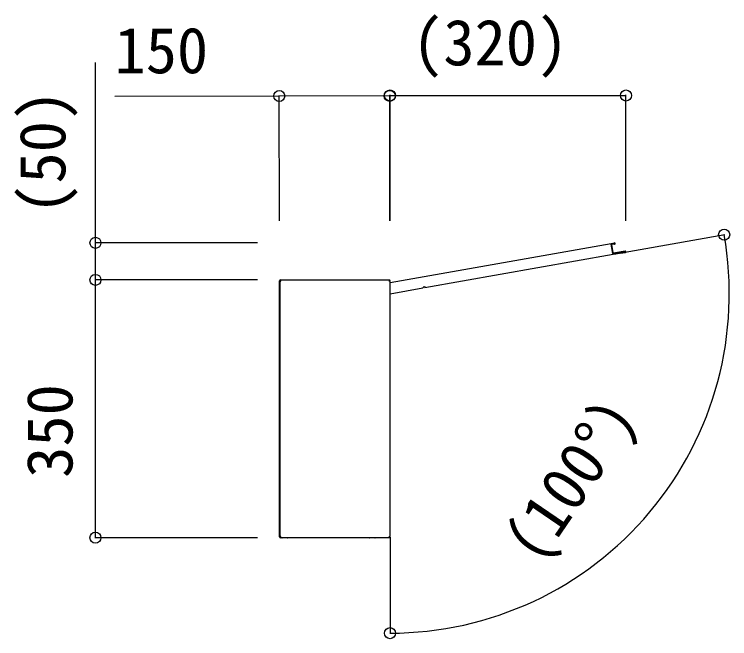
# Model space of a CAD drawing. Units: millimetres, scale not verified. Extents: x -4375 to 4375, y -6498 to 6471.
# Drawn here: x 432 to 1404, y 2217 to 3065 of the extents above; entities that cross this region are included whole.
import ezdxf
from ezdxf.enums import TextEntityAlignment as Align

# ---------------------------------------------------------------- set-up
doc = ezdxf.new("R2010")
doc.units = ezdxf.units.MM
doc.header["$LTSCALE"] = 30
doc.layers.add('0-2_YKK_A1', color=4, linetype='Continuous')
doc.layers.add('0-3_YKK_D', color=6, linetype='Continuous')
doc.styles.add('ＭＳ ゴシック', font='')
doc.styles.get('ＭＳ ゴシック').set_extended_font_data('MS Gothic')

msp = doc.modelspace()

# ---------------------------------------------------------------- linework, layer by layer
at = {"layer": '0-2_YKK_A1'}
for p, q in [((1242.78, 2753.49), (1247.36, 2754.3)), ((1242.89, 2752.9), (1247.47, 2753.71)), ((1245.2, 2739.8), (1242.97, 2752.41)), ((1247.51, 2752.6), (1243.57, 2751.91)), ((1245.55, 2740.68), (1243.57, 2751.91)), ((1247.4, 2753.19), (1247.55, 2753.22)), ((1247.51, 2752.6), (1247.66, 2752.63)), ((1245.2, 2739.8), (1245.39, 2738.72)), ((1261.84, 2743.04), (1246.13, 2740.27)), ((1261.94, 2742.45), (1246.23, 2739.68)), ((1255.09, 2740.13), (1251.15, 2739.43)), ((1254.99, 2740.72), (1262.03, 2741.96)), ((1255.09, 2740.13), (1262.13, 2741.37)), ((989.93, 2693.68), (1245.39, 2738.72)), ((792.45, 2355.1), (792.45, 2702.9)), ((792.95, 2701.5), (792.95, 2356.5)), ((793.55, 2704), (941.6, 2704)), ((940.6, 2703.5), (794.95, 2703.5)), ((941.52, 2702.9), (941.6, 2702.9)), ((941.6, 2702.9), (941.53, 2702.87)), ((941.6, 2702.9), (941.6, 2704)), ((941.6, 2702), (941.6, 2702.5)), ((942.45, 2702), (941.6, 2702)), ((942.45, 2356), (942.45, 2702)), ((942.45, 2685.3), (986.97, 2693.16)), ((987.71, 2694.71), (989.68, 2695.05)), ((987.78, 2694.31), (987.71, 2694.71)), ((989.68, 2695.05), (989.74, 2694.76)), ((989.93, 2693.68), (989.74, 2694.76)), ((794.95, 2354.5), (940.6, 2354.5)), ((795.62, 2354), (796.14, 2353.7)), ((799.93, 2353.7), (796.14, 2353.7)), ((802.76, 2353.7), (799.93, 2353.7)), ((802.76, 2353.7), (803.28, 2354)), ((914.62, 2354), (915.14, 2353.7)), ((921.76, 2353.7), (922.28, 2354)), ((941.6, 2355.1), (941.52, 2355.1)), ((941.6, 2355.5), (941.6, 2356)), ((942.45, 2356), (941.6, 2356))]:
    msp.add_line(p, q, dxfattribs=at)
for points in [[(942.45, 2700.54), (1242.78, 2753.49), (1242.97, 2752.41)], [(1243.57, 2751.91), (1243.47, 2752.5), (1247.4, 2753.19)], [(1251.15, 2739.43), (1251.05, 2740.02), (1254.99, 2740.72)], [(941.6, 2355.1), (941.6, 2354), (793.55, 2354)], [(921.76, 2353.7), (918.41, 2353.7), (915.14, 2353.7)]]:
    msp.add_lwpolyline(points, dxfattribs=at)
for centre, radius, start, end in [((1242.49, 2751.71), 1.1, 10, 66.94427), ((1247.51, 2753.46), 0.85, 280, 100), ((1247.51, 2753.46), 0.25, 280, 100), ((1246.04, 2740.77), 1.1, 214.61998, 280), ((1246.04, 2740.77), 0.5, 190, 280), ((1261.98, 2742.21), 0.85, 280, 100), ((1261.98, 2742.21), 0.25, 280, 100), ((793.55, 2702.9), 1.1, 90, 180), ((794.95, 2701.5), 2, 90, 180), ((793.55, 2702.9), 0.5, 90, 180), ((793.69, 2702.96), 0.639, 184.84718, 227.28038), ((793.5, 2702.77), 0.635, 42.90081, 85.24104), ((940.6, 2702.5), 1, 0, 90), ((941.6, 2703.15), 0.85, 270, 90), ((941.6, 2703.15), 0.25, 270, 90), ((986.8, 2694.14), 1, 280, 10), ((793.55, 2355.1), 1.1, 180, 270), ((794.95, 2356.5), 2, 180, 270), ((793.68, 2355.05), 0.635, 136.11465, 175.24104), ((793.55, 2355.1), 0.5, 180, 270), ((793.5, 2355.24), 0.639, 274.84718, 313.74921), ((940.6, 2355.5), 1, 270, 0), ((941.6, 2354.85), 0.85, 270, 90), ((941.6, 2354.85), 0.25, 270, 90)]:
    msp.add_arc(centre, radius, start, end, dxfattribs=at)
at = {"layer": '0-3_YKK_D'}
for p, q in [((792.31, 2784.31), (792.03, 2954.54)), ((942.31, 2784.31), (942.03, 2954.79)), ((942.45, 2784.31), (942.45, 2955.31)), ((942.45, 2954.31), (1262.83, 2954.31)), ((1262.83, 2784.31), (1262.83, 2955.31)), ((1246.37, 2738.89), (1397.25, 2765.5)), ((762.45, 2754.31), (541.45, 2754.31)), ((762.45, 2704), (541.45, 2704)), ((762.45, 2704), (541.45, 2704)), ((542.45, 2354), (542.45, 2704)), ((762.45, 2354), (541.45, 2354)), ((942.45, 2355), (942.45, 2223.48))]:
    msp.add_line(p, q, dxfattribs=at)
for points in [[(542.45, 2704), (542.45, 2754.31), (542.45, 2999.11)], [(942.03, 2953.79), (792.03, 2953.54), (568.96, 2953.17)]]:
    msp.add_lwpolyline(points, dxfattribs=at)
for centre in [(792.03, 2953.54), (942.03, 2953.79), (942.45, 2954.31), (1262.83, 2954.31), (1396.27, 2765.33), (542.45, 2754.31), (542.45, 2704), (542.45, 2704), (542.45, 2354), (942.45, 2224.48)]:
    msp.add_circle(centre, 7.5, dxfattribs=at)
msp.add_arc((942.45, 2685.3), 460.82, 270, 10, dxfattribs=at)

# ---------------------------------------------------------------- texts
at = {"layer": '0-3_YKK_D', "style": 'ＭＳ ゴシック'}
msp.add_text('(320)', height=62.32, dxfattribs=at).set_placement((972.49, 2976.47), align=Align.BOTTOM_LEFT)
for s, rotation, p in [('150', 0.095, (568.4, 2965.67)), ('(50)', 90, (520.29, 2792.47)), ('350', 90, (529.95, 2435.31)), ('(100°)', 55.724, (1160.16, 2304.61))]:
    msp.add_text(s, height=62.32, rotation=rotation, dxfattribs=at).set_placement(p, align=Align.BOTTOM_LEFT)

doc.saveas('drawing.dxf')
